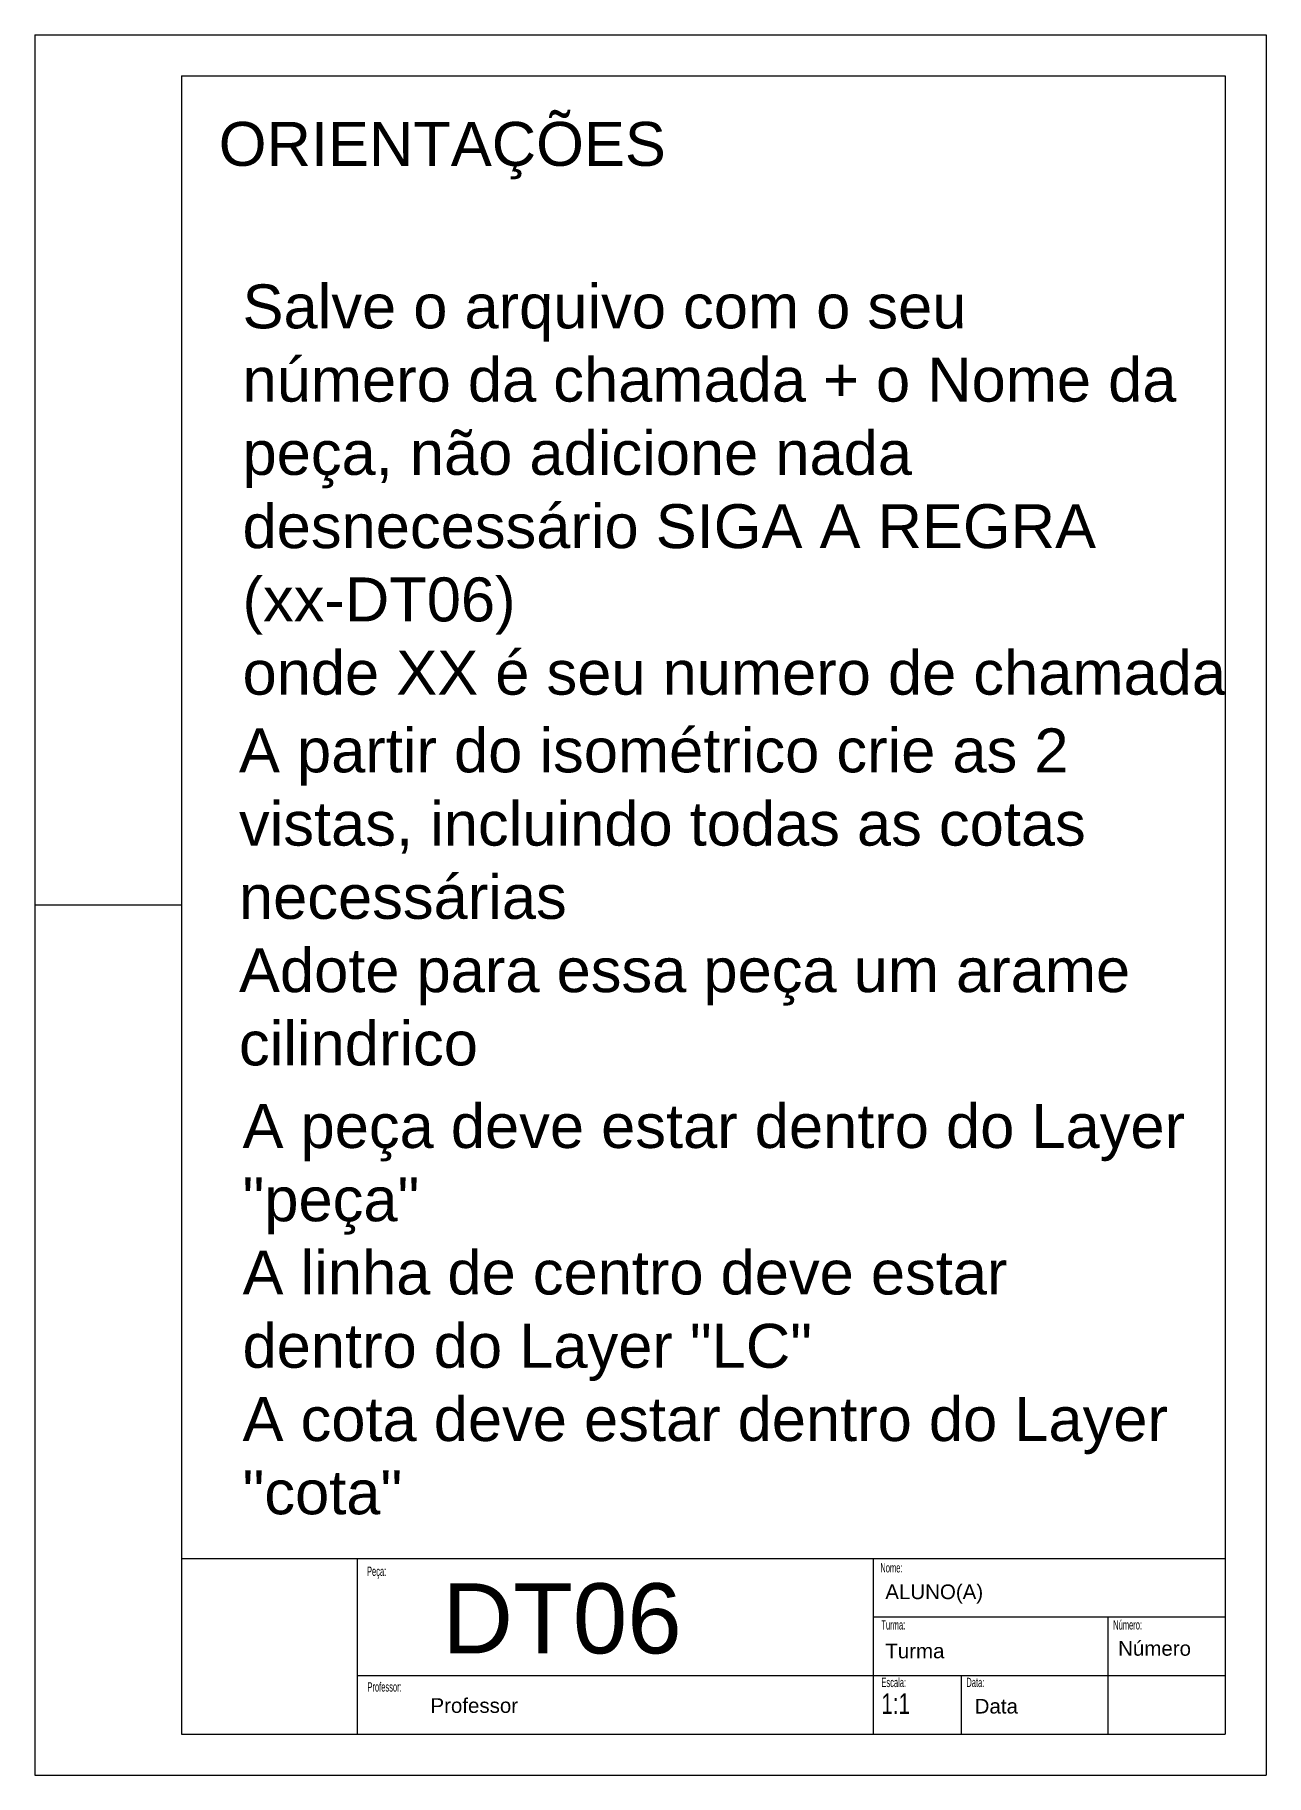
# Model space of a CAD drawing. Header units: millimetres. Extents: x 2955 to 4491, y 1541 to 2104.
# Drawn here: x 2954.9 to 3164.9, y 1540.7 to 1837.7 of the extents above.
import ezdxf

# ---------------------------------------------------------------- set-up
doc = ezdxf.new("R2010")
doc.units = ezdxf.units.MM
doc.styles.add('SLDTEXTSTYLE0', font='TXT', dxfattribs={"width": 0.605})
doc.styles.add('SLDTEXTSTYLE1', font='TXT', dxfattribs={"width": 0.75})
doc.styles.get("Standard").update_dxf_attribs({"font": 'arial.ttf'})

# ---------------------------------------------------------------- blocks, each defined once
blk = doc.blocks.new('Desenho1')
at = {"color": 7, "linetype": 'Continuous', "lineweight": 18}
for p, q in [((0, 297), (210, 297)), ((0, 297), (0, 0)), ((210, 297), (210, 0)), ((0, 0), (210, 0))]:
    blk.add_line(p, q, dxfattribs=at)
for p, q in [((25, 290), (25, 7)), ((25, 290), (203, 290)), ((203, 290), (203, 7)), ((25, 37), (203, 37)), ((55, 37), (55, 7)), ((143, 37), (143, 7)), ((143, 27), (203, 27)), ((183, 27), (183, 7)), ((55, 17), (203, 17)), ((158, 17), (158, 7)), ((25, 7), (203, 7))]:
    blk.add_line(p, q)
at = {"lineweight": 25}
blk.add_line((25, 148.5), (0, 148.5), dxfattribs=at)
at = {"color": 7, "linetype": 'Continuous', "lineweight": 0, "char_height": 1.587, "attachment_point": 1, "style": 'SLDTEXTSTYLE0'}
for s, insert in [('Nome:', (144.2, 36.19)), ('Peça:', (56.65, 35.6)), ('Turma:', (144.38, 26.45)), ('Número:', (183.91, 26.45)), ('Professor:', (56.73, 15.86)), ('Escala:', (144.38, 16.63)), ('Data:', (158.87, 16.63))]:
    blk.add_mtext(s, dxfattribs=dict(at, insert=insert))
at = {"insert": (144.38, 13.97), "char_height": 3.5, "attachment_point": 1, "style": 'SLDTEXTSTYLE1'}
blk.add_mtext('1:1', dxfattribs=at)

msp = doc.modelspace()

# ---------------------------------------------------------------- block references
msp.add_blockref('Desenho1', (2954.9, 1540.69))

# ---------------------------------------------------------------- texts
at = {"color": 6, "insert": (2986.27, 1822.83), "char_height": 7.5, "attachment_point": 1}
msp.add_mtext_dynamic_manual_height_columns('ORIENTAÇÕES', width=160.9928, gutter_width=12.5, heights=[0], dxfattribs=at)
at = {"attachment_point": 1}
for s, width, gutter_width, insert, char_height in [('Salve o arquivo com o seu número da chamada + o Nome da peça, não adicione nada desnecessário SIGA A REGRA (xx-DT06)^Jonde XX é seu numero de chamada', 160.9928, 12.5, (2990.33, 1795.1), 7.5), ('A partir do isométrico crie as 2 vistas, incluindo todas as cotas necessárias^JAdote para essa peça um arame cilindrico', 160.9928, 12.5, (2989.72, 1719.33), 7.5), ('A peça deve estar dentro do Layer "peça"^JA linha de centro deve estar dentro do Layer "LC"\\PA cota deve estar dentro do Layer "cota"', 160.9928, 12.5, (2990.33, 1655.23), 7.5), ('DT06', 280.1131, 59.79, (3024.39, 1573.44), 11.959), ('ALUNO(A)', 51.127, 12.5, (3099.95, 1573.24), 2.5), ('Turma', 51.127, 12.5, (3099.95, 1563.14), 2.5), ('Número', 51.127, 12.5, (3139.66, 1563.58), 2.5), ('Professor', 51.127, 12.5, (3022.38, 1553.83), 2.5), ('Data', 51.127, 12.5, (3115.19, 1553.72), 2.5)]:
    msp.add_mtext_dynamic_manual_height_columns(s, width=width, gutter_width=gutter_width, heights=[0], dxfattribs=dict(at, insert=insert, char_height=char_height))

doc.saveas('drawing.dxf')
